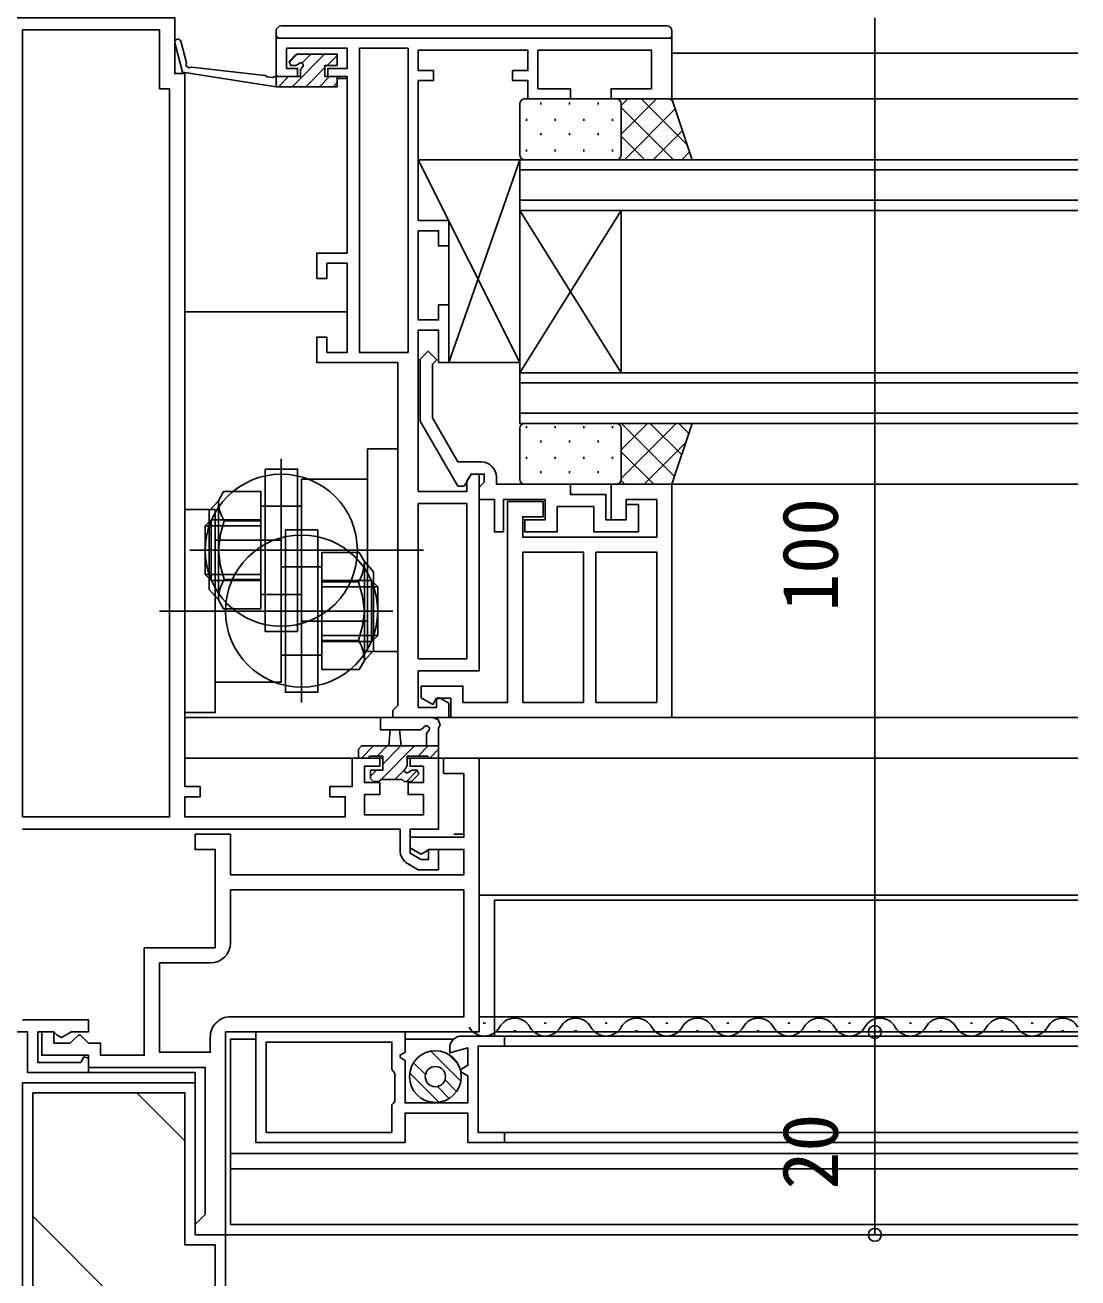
# Model space of a CAD drawing. Units: millimetres, scale not verified. Extents: x -437 to 438, y -344 to 341.
# Drawn here: x 107.4 to 211.2, y -213.1 to -89.5 of the extents above; entities that cross this region are included whole.
import ezdxf
from ezdxf.enums import TextEntityAlignment as Align

# ---------------------------------------------------------------- set-up
doc = ezdxf.new("R2010")
doc.units = ezdxf.units.MM
doc.header["$LTSCALE"] = 2
for name, color, linetype in [('0-2_YKK_11', 7, 'Continuous'), ('0-3_YKK_12', 2, 'Continuous'), ('0-4_YKK_13', 4, 'Continuous'), ('0-6_YKK_D', 6, 'Continuous'), ('0-8_YSS_K', 3, 'Continuous')]:
    doc.layers.add(name, color=color, linetype=linetype)
doc.styles.add('ＭＳ ゴシック', font='')
doc.styles.get('ＭＳ ゴシック').set_extended_font_data('MS Gothic')

msp = doc.modelspace()

# ---------------------------------------------------------------- linework, layer by layer
at = {"layer": '0-2_YKK_11'}
for points in [[(105.683, -90), (97.183, -90), (97.183, -88.8), (122.183, -88.8), (122.183, -94.3), (123.183, -94.3)], [(132.183, -90.8), (171.183, -90.8), (171.183, -96.8), (165.183, -96.8), (165.183, -95.8), (169.183, -95.8), (169.183, -92), (157.983, -92), (157.983, -95.8), (161.183, -95.8), (161.183, -96.8), (156.983, -96.8), (156.983, -95), (155.483, -95), (155.483, -94), (156.983, -94), (156.983, -92), (146.183, -92), (146.183, -94), (147.683, -94), (147.683, -95), (146.183, -95), (146.183, -108.8), (149.183, -108.8), (149.183, -111.3), (148.183, -111.3), (148.183, -109.8), (146.183, -109.8), (146.183, -118.6), (148.183, -118.6), (148.183, -117.1), (149.183, -117.1), (149.183, -122.8), (148.183, -122.8), (148.183, -119.6), (146.183, -119.6), (146.183, -135.5), (150.983, -135.5), (150.983, -134.493), (151.383, -133.8)], [(151.383, -133.8), (152.183, -133.8), (152.183, -153.2), (146.183, -153.2), (146.183, -156.8), (147.983, -156.8), (147.983, -156.027), (148.283, -155.854), (149.183, -156.373), (149.183, -157.8), (143.683, -157.8), (143.683, -157.1), (143.983, -156.8), (144.183, -156.6), (144.183, -122.8), (136.183, -122.8), (136.183, -120.3), (137.183, -120.3), (137.183, -121.8), (139.183, -121.8), (139.183, -113), (137.183, -113), (137.183, -114.5), (136.183, -114.5), (136.183, -112), (139.183, -112), (139.183, -94.6), (137.283, -94.6), (137.283, -93.8), (139.183, -93.8), (139.183, -91.8), (133.183, -91.8), (133.183, -93.8), (134.283, -93.8), (134.283, -94.6), (132.183, -94.6), (132.183, -90.8)], [(123.183, -94.3), (123.183, -164.6), (124.683, -164.6), (124.683, -165.6), (123.183, -165.6), (123.183, -167.6), (138.983, -167.6), (138.983, -165.6), (137.483, -165.6), (137.483, -164.6), (139.683, -164.6), (139.683, -161.8), (142.383, -161.8), (142.383, -162.6), (140.883, -162.6), (140.883, -164.2), (142.383, -164.2), (142.383, -165.4), (140.883, -165.4), (140.883, -167.4), (146.683, -167.4), (146.683, -165.4), (145.183, -165.4), (145.183, -164.2), (146.683, -164.2), (146.683, -162.6), (145.383, -162.6), (145.383, -161.8), (148.183, -161.8), (148.183, -168.8), (145.383, -168.8), (145.383, -171.183), (146.451, -171.8), (147.183, -171.8), (147.183, -170.8), (148.183, -170.8), (148.183, -172.8), (146.183, -172.8), (145.133, -172.194)], [(150.091, -135), (146.383, -128.579), (146.383, -122.451), (147.159, -121.676), (148.008, -122.524), (147.583, -122.949), (147.583, -128.257), (150.091, -132.6), (152.383, -132.6)], [(153.883, -134.1), (153.883, -134.8), (161.183, -134.8), (161.183, -135.8), (164.683, -135.8), (164.683, -138.3), (166.683, -138.3), (166.683, -136.8), (167.883, -136.8), (167.883, -139.5), (163.483, -139.5), (163.483, -137), (159.883, -137), (159.883, -139.5), (156.683, -139.5), (156.683, -138.3), (158.683, -138.3), (158.683, -136.3), (154.583, -136.3), (154.583, -139.5), (153.683, -139.5), (153.683, -136.3), (152.183, -136.3), (152.183, -135.1), (152.483, -134.8), (152.683, -134.6), (152.683, -133.8), (151.383, -133.8), (150.691, -135), (150.091, -135)], [(152.183, -161.8), (152.183, -188.8), (127.183, -188.8), (127.183, -208.8), (124.183, -208.8), (124.183, -207.8), (124.683, -207.3), (125.183, -206.8), (125.183, -192.3), (113.683, -192.3), (113.683, -191.1), (109.083, -191.1), (109.083, -188.8), (110.283, -188.8), (110.283, -189.9), (111.883, -189.9), (112.183, -189.6), (112.683, -189.1), (112.883, -189.1), (113.383, -189.6), (113.683, -189.9), (114.883, -189.9), (114.883, -191.1), (119.183, -191.1), (119.183, -180.5), (126.183, -180.5), (126.183, -170.8), (124.183, -170.8), (124.183, -169.3), (127.683, -169.3), (127.683, -173.3), (150.683, -173.3), (150.683, -170.8), (147.179, -170.8), (146.883, -171.05), (146.438, -171.26), (145.383, -170.651), (145.383, -169.6), (150.683, -169.6), (150.683, -163.3)], [(150.683, -163.3), (148.683, -163.3), (148.683, -161.8), (152.183, -161.8)], [(144.383, -170.895), (144.383, -168.8), (107.183, -168.8)], [(127.683, -187.3), (150.683, -187.3), (150.683, -174.8), (127.683, -174.8), (127.683, -180)], [(125.683, -182), (120.683, -182), (120.683, -190.8), (125.683, -190.8), (125.683, -189.3)], [(107.183, -187.6), (113.683, -187.6), (113.683, -188.8), (112.003, -188.8), (111.033, -189.36), (110.583, -189.1), (110.283, -188.8), (108.683, -188.8), (108.683, -191.8), (112.922, -191.8), (113.239, -191.251), (113.683, -191.37), (113.683, -192.8), (107.683, -192.8), (107.683, -188.8), (97.183, -188.8)], [(144.884, -199.7), (130.184, -199.7), (130.184, -188.8), (144.884, -188.8), (144.884, -190.796), (144.384, -191.085), (144.384, -191.316), (144.884, -191.604), (144.884, -195.8), (151.084, -195.8), (151.084, -193.12), (150.384, -192.716), (150.384, -192.485), (151.084, -192.08), (151.084, -190.378), (149.284, -190.861), (149.284, -190.4)], [(143.584, -198.7), (131.184, -198.7), (131.184, -189.8), (143.584, -189.8), (143.584, -192.5), (143.734, -192.694)], [(150.484, -189.2), (154.684, -189.2), (154.684, -190.2), (152.084, -190.2), (152.084, -198.7), (154.684, -198.7), (154.684, -199.7), (151.084, -199.7), (151.084, -196.8), (144.884, -196.8), (144.884, -199.7)], [(143.734, -192.694), (143.884, -192.887), (143.884, -195.613), (143.734, -195.806)], [(143.734, -195.806), (143.584, -196), (143.584, -198.7)]]:
    msp.add_lwpolyline(points, dxfattribs=at)
for points in [[(107.183, -167.6), (107.183, -90), (120.683, -90), (120.683, -95.8), (121.683, -95.8), (121.683, -167.6)], [(145.183, -121.8), (145.183, -91.8), (140.383, -91.8), (140.383, -121.8)], [(171.183, -157.8), (171.183, -134.8), (165.183, -134.8), (165.183, -138.3), (166.683, -138.3), (166.683, -136.3), (169.683, -136.3), (169.683, -140), (156.483, -140), (156.483, -138), (158.483, -138), (158.483, -136.5), (154.983, -136.5), (154.983, -156.3), (150.583, -156.3), (150.583, -154.7), (146.483, -154.7), (146.483, -155.847), (147.631, -156.51), (147.983, -155.9), (149.383, -155.9), (149.383, -157.8)], [(150.983, -152), (150.983, -136.7), (146.183, -136.7), (146.183, -152)], [(162.483, -156.3), (162.483, -141.5), (156.483, -141.5), (156.483, -156.3)], [(169.683, -156.3), (169.683, -141.5), (163.683, -141.5), (163.683, -156.3)]]:
    msp.add_lwpolyline(points, close=True, dxfattribs=at)
for centre, radius, start, end in [((152.383, -134.1), 1.5, 0.00001, 89.99999), ((145.883, -170.895), 1.5, 179.99999, 240.00001), ((125.683, -180), 2, 270, 0), ((127.683, -189.3), 2, 89.99998, 180.00002), ((150.484, -190.4), 1.2, 90.00002, 180.00071)]:
    msp.add_arc(centre, radius, start, end, dxfattribs=at)
at = {"layer": '0-3_YKK_12'}
for p, q in [((211.175, -92.3), (171.183, -92.3)), ((211.175, -96.8), (170.683, -96.8)), ((156.183, -102.8), (156.183, -128.8)), ((211.175, -102.8), (156.183, -102.8)), ((211.175, -103.8), (156.183, -103.8)), ((211.175, -106.8), (156.183, -106.8)), ((166.183, -107.8), (156.183, -123.8)), ((156.183, -107.8), (166.183, -123.8)), ((211.175, -107.8), (156.183, -107.8)), ((166.183, -107.8), (166.183, -123.8)), ((139.183, -117.8), (123.183, -117.8)), ((211.175, -123.8), (156.183, -123.8)), ((211.175, -124.8), (156.183, -124.8)), ((211.175, -127.8), (156.183, -127.8)), ((211.175, -128.8), (156.183, -128.8)), ((171.183, -134.8), (171.183, -135.3)), ((211.175, -134.8), (171.183, -134.8)), ((142.455, -157.8), (123.183, -157.8)), ((149.883, -157.8), (148.883, -157.8)), ((211.175, -157.8), (170.683, -157.8)), ((171.183, -157.3), (171.183, -157.8)), ((140.583, -161.8), (123.183, -161.8)), ((142.683, -161.8), (142.083, -161.8)), ((145.083, -161.8), (145.683, -161.8)), ((147.883, -161.8), (149.183, -161.8)), ((151.683, -161.8), (211.175, -161.8)), ((150.642, -169.3), (149.683, -169.3)), ((152.183, -175.3), (211.175, -175.3)), ((153.683, -175.8), (211.175, -175.8)), ((153.683, -175.8), (153.683, -189.2)), ((152.183, -187.3), (153.683, -187.3)), ((153.683, -187.3), (211.175, -187.3)), ((152.594, -187.94), (152.794, -187.94)), ((153.683, -188.801), (211.175, -188.8)), ((155.594, -188.7), (155.794, -188.7)), ((158.594, -187.94), (158.794, -187.94)), ((161.594, -188.7), (161.794, -188.7)), ((164.594, -187.94), (164.794, -187.94)), ((167.594, -188.7), (167.794, -188.7)), ((170.594, -187.94), (170.794, -187.94)), ((173.594, -188.7), (173.794, -188.7)), ((176.594, -187.94), (176.794, -187.94)), ((179.594, -188.7), (179.794, -188.7)), ((182.594, -187.94), (182.794, -187.94)), ((185.594, -188.7), (185.794, -188.7)), ((188.594, -187.94), (188.794, -187.94)), ((191.594, -188.7), (191.794, -188.7)), ((194.594, -187.94), (194.794, -187.94)), ((197.594, -188.7), (197.794, -188.7)), ((200.594, -187.94), (200.794, -187.94)), ((203.594, -188.7), (203.794, -188.7)), ((206.594, -187.94), (206.794, -187.94)), ((209.594, -188.7), (209.794, -188.7)), ((127.683, -189.5), (127.683, -207.8)), ((127.683, -189.5), (130.23, -189.5)), ((149.69, -189.5), (144.837, -189.5)), ((211.175, -189.2), (154.183, -189.2)), ((154.349, -190.2), (211.175, -190.2)), ((113.383, -192.8), (124.183, -192.8)), ((124.183, -207.8), (124.183, -192.8)), ((154.183, -198.7), (211.175, -198.7)), ((211.175, -199.7), (154.183, -199.7)), ((211.175, -200.8), (127.683, -200.8)), ((211.175, -202.3), (127.683, -202.3)), ((124.183, -208.3), (124.183, -208.8)), ((211.175, -207.8), (127.683, -207.8)), ((124.683, -208.8), (124.183, -208.8)), ((211.175, -208.8), (126.683, -208.8))]:
    msp.add_line(p, q, dxfattribs=at)
msp.add_lwpolyline([(107.683, -191.8), (107.683, -192.8), (108.683, -192.8)], dxfattribs=at)
for centre, start, end in [((155.694, -189.158), 29.20254, 150.79746), ((161.694, -189.158), 29.20254, 150.79746), ((167.694, -189.158), 29.20254, 150.79746), ((173.694, -189.158), 29.20254, 150.79746), ((179.694, -189.158), 29.20254, 150.79746), ((185.694, -189.158), 29.20254, 150.79746), ((191.694, -189.158), 29.20254, 150.79746), ((197.694, -189.158), 29.20254, 150.79746), ((203.694, -189.158), 29.20254, 150.79746), ((209.694, -189.158), 29.20254, 150.79746), ((152.694, -187.482), 209.20254, 330.79746), ((158.694, -187.482), 209.20254, 330.79746), ((164.694, -187.482), 209.20254, 330.79746), ((170.694, -187.482), 209.20254, 330.79746), ((176.694, -187.482), 209.20254, 330.79746), ((182.694, -187.482), 209.20254, 330.79746), ((188.694, -187.482), 209.20254, 330.79746), ((194.694, -187.482), 209.20254, 330.79746), ((200.694, -187.482), 209.20254, 330.79746), ((206.694, -187.482), 209.20254, 330.79746)]:
    msp.add_arc(centre, 1.718, start, end, dxfattribs=at)
at = {"layer": '0-4_YKK_13'}
for p, q in [((132.183, -90.5), (132.183, -90.1)), ((132.683, -89.6), (170.683, -89.6)), ((171.183, -90.1), (171.183, -90.5)), ((132.183, -91.1), (132.183, -90.5)), ((132.683, -90.8), (132.483, -90.8)), ((171.183, -90.5), (171.183, -91.1)), ((134.245, -92.402), (133.486, -93.162)), ((136.942, -92.4), (133.742, -95.6)), ((135.595, -92.4), (134.71, -93.285)), ((138.142, -92.547), (137.189, -93.5)), ((136.983, -93.705), (135.089, -95.6)), ((132.183, -94.3), (132.183, -94.1)), ((132.183, -94.3), (132.183, -94.1)), ((133.395, -94.6), (132.395, -95.6)), ((137.436, -94.6), (136.436, -95.6)), ((139.166, -94.8), (138.166, -94.8)), ((139.166, -94.8), (138.166, -94.8)), ((138.183, -95.199), (137.783, -95.6)), ((156.183, -102.3), (156.183, -97.3)), ((156.683, -96.8), (165.683, -96.8)), ((158.258, -97.155), (158.258, -97.355)), ((161.088, -97.155), (161.088, -97.355)), ((163.918, -97.155), (163.918, -97.355)), ((171.183, -96.8), (165.683, -96.8)), ((166.183, -97.457), (166.84, -96.8)), ((166.183, -100.285), (169.669, -96.8)), ((166.183, -97.3), (166.183, -102.3)), ((168.154, -96.8), (172.698, -101.344)), ((170.982, -96.8), (171.284, -97.102)), ((156.843, -98.77), (156.843, -98.97)), ((159.673, -98.77), (159.673, -98.97)), ((162.503, -98.77), (162.503, -98.97)), ((165.333, -98.77), (165.333, -98.97)), ((166.183, -97.658), (171.326, -102.8)), ((166.497, -102.8), (171.512, -97.785)), ((169.326, -102.8), (172.219, -99.907)), ((158.258, -100.185), (158.258, -100.385)), ((161.088, -100.185), (161.088, -100.385)), ((163.918, -100.185), (163.918, -100.385)), ((166.183, -100.486), (168.497, -102.8)), ((156.843, -101.8), (156.843, -102)), ((159.673, -101.8), (159.673, -102)), ((162.503, -101.8), (162.503, -102)), ((165.333, -101.8), (165.333, -102)), ((172.154, -102.8), (172.926, -102.028)), ((156.183, -102.8), (149.183, -122.8)), ((165.683, -102.8), (156.683, -102.8)), ((156.183, -129.3), (156.183, -134.3)), ((165.683, -128.8), (156.683, -128.8)), ((156.843, -129.07), (156.843, -129.27)), ((159.673, -129.07), (159.673, -129.27)), ((162.503, -129.07), (162.503, -129.27)), ((165.333, -129.07), (165.333, -129.27)), ((165.902, -128.851), (165.953, -128.8)), ((166.183, -131.398), (168.781, -128.8)), ((166.183, -134.226), (171.61, -128.8)), ((166.183, -134.3), (166.183, -129.3)), ((166.213, -128.8), (171.441, -134.028)), ((169.041, -128.8), (172.148, -131.907)), ((171.87, -128.8), (172.855, -129.785)), ((158.258, -130.485), (158.258, -130.685)), ((161.088, -130.485), (161.088, -130.685)), ((163.918, -130.485), (163.918, -130.685)), ((168.438, -134.8), (172.556, -130.682)), ((156.843, -132.1), (156.843, -132.3)), ((159.673, -132.1), (159.673, -132.3)), ((162.503, -132.1), (162.503, -132.3)), ((165.333, -132.1), (165.333, -132.3)), ((166.183, -131.599), (169.384, -134.8)), ((132.683, -132.3), (132.683, -150.3)), ((141.183, -134.3), (134.683, -134.3)), ((158.258, -133.515), (158.258, -133.715)), ((161.088, -133.515), (161.088, -133.715)), ((163.918, -133.515), (163.918, -133.715)), ((166.17, -134.414), (166.556, -134.8)), ((156.683, -134.8), (165.683, -134.8)), ((171.183, -134.8), (165.683, -134.8)), ((130.683, -136.95), (134.683, -136.95)), ((125.783, -138.3), (125.183, -138.9)), ((134.683, -138.3), (134.683, -156.3)), ((127.064, -138.413), (130.683, -138.413)), ((126.183, -140.3), (132.683, -140.3)), ((123.684, -141.3), (141.683, -141.3)), ((146.683, -141.3), (140.183, -141.3)), ((136.683, -142.95), (132.683, -142.95)), ((125.783, -144.3), (125.183, -143.7)), ((127.064, -144.187), (130.683, -144.187)), ((140.303, -144.413), (136.683, -144.413)), ((141.583, -144.3), (142.183, -144.9)), ((130.683, -145.65), (134.683, -145.65)), ((120.684, -147.3), (127.183, -147.3)), ((143.683, -147.3), (125.683, -147.3)), ((140.303, -150.187), (136.683, -150.187)), ((141.583, -150.3), (142.183, -149.7)), ((136.683, -151.65), (132.683, -151.65)), ((140.579, -161.8), (141.779, -160.6)), ((140.583, -160.6), (148.183, -160.6)), ((142.126, -161.6), (143.126, -160.6)), ((142.52, -163.9), (145.82, -160.6)), ((142.683, -162.39), (144.473, -160.6)), ((145.083, -161.6), (147.083, -161.6)), ((146.167, -161.6), (147.167, -160.6)), ((147.314, -161.8), (148.183, -160.931)), ((141.483, -163.59), (142.073, -163)), ((143.867, -163.9), (144.846, -162.921)), ((145.014, -164.1), (146.058, -163.056)), ((141.483, -163.8), (141.783, -164.1)), ((142.324, -164.096), (142.479, -163.941)), ((144.583, -163.9), (144.783, -164.1)), ((150.377, -193.661), (147.411, -190.695)), ((150.101, -191.971), (149.101, -190.971)), ((146.889, -193.002), (145.719, -191.832)), ((148.204, -195.731), (145.341, -192.868)), ((149.962, -194.66), (148.818, -193.517)), ((149.24, -195.353), (148.07, -194.183))]:
    msp.add_line(p, q, dxfattribs=at)
for points in [[(122.193, -91.276), (122.951, -94.152), (132.183, -95.6)], [(132.183, -94.6), (132.076, -94.588), (131.813, -94.693), (131.317, -94.637), (131.083, -94.476), (123.828, -93.659), (123.576, -93.752), (123.273, -93.49), (123.328, -93.228), (122.774, -91.123)], [(170.883, -90.8), (170.683, -90.8), (132.683, -90.8)], [(132.183, -95.6), (138.183, -95.6), (138.183, -94.6), (136.983, -94.6), (136.983, -93.5), (138.183, -93.5), (138.183, -92.4), (134.159, -92.4), (133.447, -93.112), (133.608, -93.5), (134.122, -93.5), (134.374, -93.364)], [(134.72, -93.71), (134.583, -93.961), (134.583, -94.6), (132.183, -94.6), (132.183, -95.6)], [(165.683, -102.8), (173.183, -102.8), (171.183, -96.8)], [(146.183, -102.8), (156.183, -102.8), (156.183, -122.8)], [(165.683, -128.8), (173.183, -128.8), (171.183, -134.8)], [(134.683, -134.3), (134.683, -148.3), (141.183, -148.3)], [(126.483, -136.422), (125.583, -137.417), (125.583, -145.183), (126.483, -146.178)], [(127.064, -138.413), (126.823, -137.945), (126.634, -137.46), (126.533, -136.947), (126.483, -136.417)], [(130.683, -144.3), (125.783, -144.3), (125.783, -138.3), (130.683, -138.3)], [(130.683, -143.7), (125.183, -143.7), (125.183, -138.9), (130.683, -138.9)], [(127.064, -138.413), (126.665, -139.857), (126.483, -141.3), (126.665, -142.743), (127.064, -144.187)], [(132.683, -140.3), (132.683, -154.3), (126.183, -154.3)], [(140.303, -144.413), (140.544, -143.945), (140.733, -143.46), (140.834, -142.947), (140.883, -142.417)], [(140.883, -142.422), (141.783, -143.417), (141.783, -151.183), (140.883, -152.178)], [(127.064, -144.187), (126.823, -144.655), (126.634, -145.14), (126.533, -145.653), (126.483, -146.183)], [(136.683, -150.3), (141.583, -150.3), (141.583, -144.3), (136.683, -144.3)], [(140.303, -144.413), (140.702, -145.857), (140.883, -147.3), (140.702, -148.743), (140.303, -150.187)], [(136.683, -149.7), (142.183, -149.7), (142.183, -144.9), (136.683, -144.9)], [(140.303, -150.187), (140.544, -150.655), (140.733, -151.14), (140.834, -151.653), (140.883, -152.183)], [(147.083, -161.6), (147.283, -161.8), (148.183, -161.8), (148.183, -158.82), (148.333, -158.56), (148.129, -158.005), (147.846, -157.905), (147.618, -157.8), (142.456, -157.8), (142.455, -159), (146.417, -159.003), (146.7, -158.801)], [(143.283, -160.6), (143.426, -159), (144.341, -159), (144.483, -160.6)], [(147.133, -159.16), (146.983, -159.42), (146.983, -160.6)], [(140.583, -160.6), (140.283, -160.9), (140.283, -161.8), (141.183, -161.8), (141.383, -161.6), (142.683, -161.6), (142.683, -163), (141.483, -163), (141.483, -163.8)], [(144.947, -162.79), (145.083, -162.539), (145.083, -161.6)], [(144.783, -164.1), (145.508, -164.1), (146.237, -163.37), (146.084, -163), (145.544, -163), (145.293, -163.136)], [(141.783, -164.1), (142.283, -164.1), (142.483, -163.9), (144.583, -163.9)]]:
    msp.add_lwpolyline(points, dxfattribs=at)
for points in [[(146.183, -102.8), (156.183, -122.8), (149.183, -122.8), (149.183, -108.8), (146.183, -108.8)], [(141.183, -131.3), (141.183, -151.3), (144.183, -151.3), (144.183, -131.3)], [(131.083, -133.3), (131.083, -149.3), (134.283, -149.3), (134.283, -133.3)], [(130.683, -147.074), (130.683, -135.526), (126.997, -135.526), (126.483, -136.417), (126.483, -146.183), (126.997, -147.074)], [(126.183, -137.3), (126.183, -157.3), (123.183, -157.3), (123.183, -137.3)], [(136.283, -139.3), (136.283, -155.3), (133.083, -155.3), (133.083, -139.3)], [(136.683, -153.074), (136.683, -141.526), (140.37, -141.526), (140.883, -142.417), (140.883, -152.183), (140.37, -153.074)]]:
    msp.add_lwpolyline(points, close=True, dxfattribs=at)
for centre, radius in [((132.683, -141.3), 7.5), ((134.683, -147.3), 7.5), ((147.868, -193.203), 2.55), ((147.868, -193.203), 1)]:
    msp.add_circle(centre, radius, dxfattribs=at)
for centre, radius, start, end in [((132.683, -90.1), 0.5, 90, 180), ((170.683, -90.1), 0.5, 0, 90), ((122.483, -91.199), 0.3, 14.76438, 194.76434), ((132.483, -90.5), 0.3, 180, 270), ((170.883, -90.5), 0.3, 270, 0), ((134.583, -93.5), 0.25, 303.05571, 146.94425), ((132.683, -94.3), 0.5, 180, 216.8699), ((132.683, -94.3), 0.5, 180, 216.8699), ((156.683, -97.3), 0.5, 90, 180), ((165.683, -97.3), 0.5, 0, 90), ((156.683, -102.3), 0.5, 180, 270), ((165.683, -102.3), 0.5, 270, 0), ((156.683, -129.3), 0.5, 90, 180), ((165.683, -129.3), 0.5, 0, 90), ((156.683, -134.3), 0.5, 180, 270), ((165.683, -134.3), 0.5, 270, 0), ((146.983, -158.9), 0.3, 300.00001, 160.81027), ((145.083, -163), 0.25, 123.05573, 326.94427)]:
    msp.add_arc(centre, radius, start, end, dxfattribs=at)
at = {"layer": '0-6_YKK_D'}
for p, q in [((191.183, -88.8), (191.183, -188.8)), ((174.183, -188.8), (192.183, -188.8)), ((174.183, -188.8), (192.183, -188.8)), ((191.183, -208.8), (191.183, -188.8)), ((174.183, -208.8), (192.183, -208.8))]:
    msp.add_line(p, q, dxfattribs=at)
for centre in [(191.183, -188.8), (191.183, -188.8), (191.183, -208.8)]:
    msp.add_circle(centre, 0.637, dxfattribs=at)
at = {"layer": '0-8_YSS_K'}
for p, q in [((118.456, -194.8), (123.183, -199.527)), ((108.183, -206.978), (126.183, -224.978))]:
    msp.add_line(p, q, dxfattribs=at)
for points in [[(107.183, -193.8), (124.183, -193.8), (124.183, -208.8), (127.183, -208.8), (127.183, -248.8), (107.183, -248.8), (107.183, -238.8), (112.183, -238.8), (112.183, -223.8), (107.183, -223.8)], [(108.183, -194.8), (123.183, -194.8), (123.183, -209.8), (126.183, -209.8), (126.183, -247.8), (108.183, -247.8), (108.183, -239.8), (113.183, -239.8), (113.183, -222.8), (108.183, -222.8)]]:
    msp.add_lwpolyline(points, close=True, dxfattribs=at)

# ---------------------------------------------------------------- texts
at = {"layer": '0-6_YKK_D', "style": 'ＭＳ ゴシック'}
for s, p in [('100', (189.183, -147.365)), ('20', (189.183, -204.34))]:
    msp.add_text(s, height=5.499, rotation=90, dxfattribs=at).set_placement(p, align=Align.BOTTOM_LEFT)

doc.saveas('drawing.dxf')
